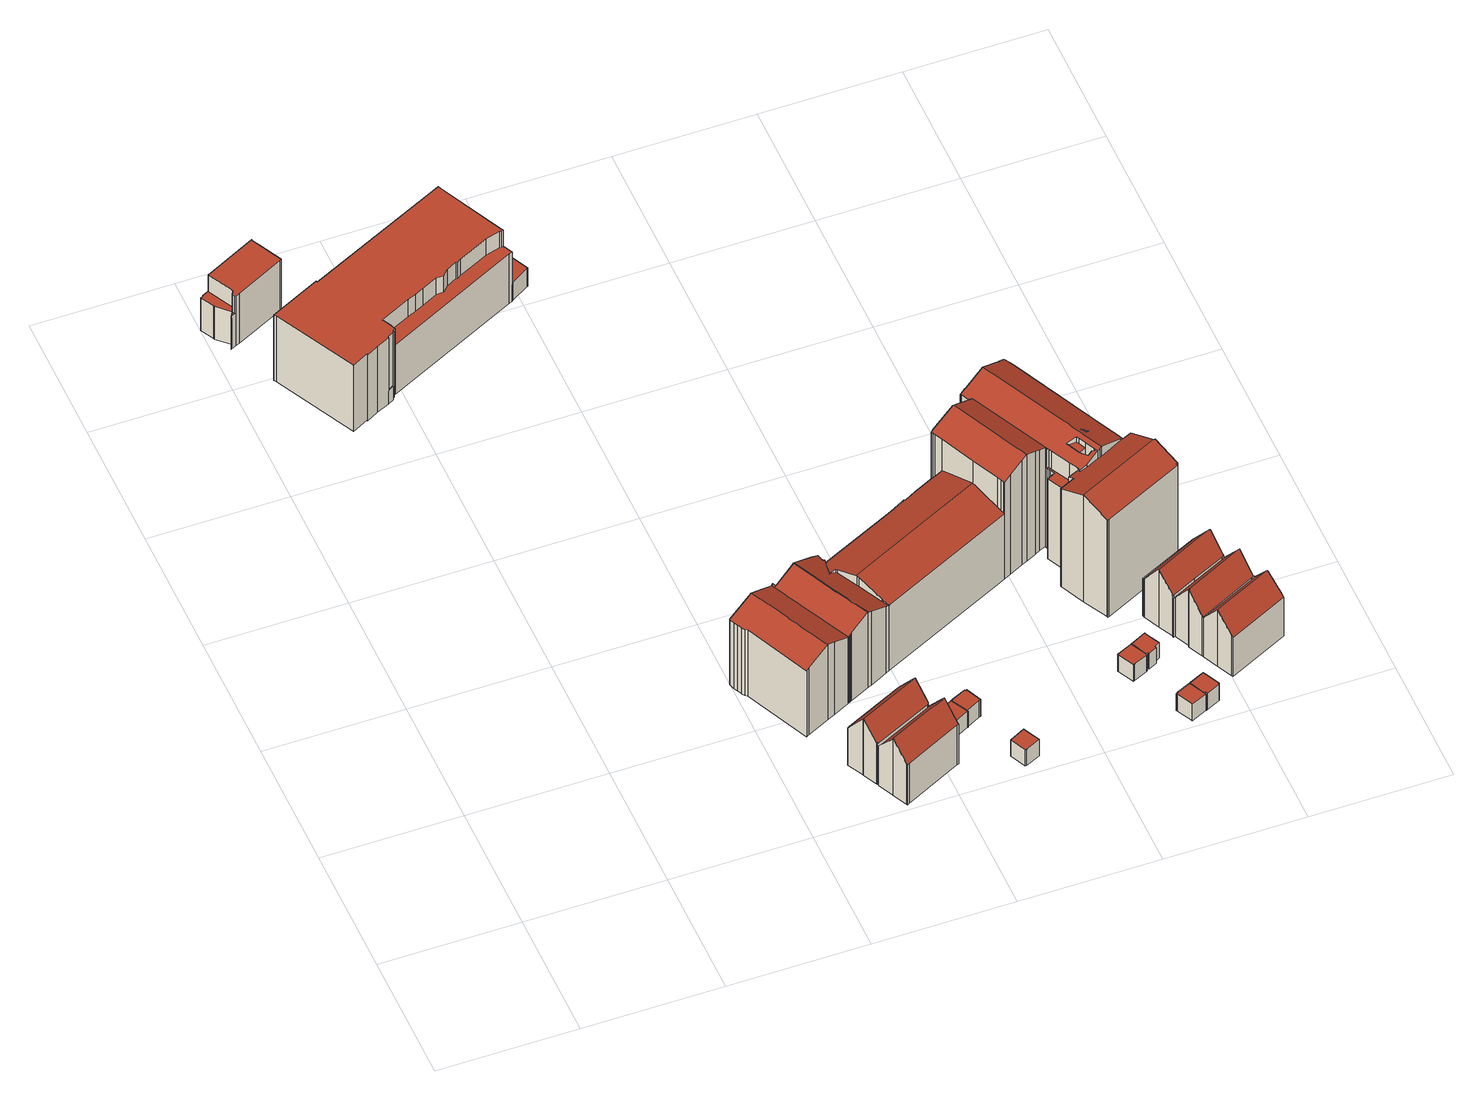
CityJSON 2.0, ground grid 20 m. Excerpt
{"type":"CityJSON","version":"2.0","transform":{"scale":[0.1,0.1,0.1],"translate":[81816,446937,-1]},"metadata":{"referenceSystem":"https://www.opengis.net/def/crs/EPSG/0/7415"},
"CityObjects":{
"building1":{"type":"Building","attributes":{"dak_type":"multiple horizontal","data_area":45.28,"data_coverage":0.926,"geconstateerd":false,"gid":17149650,"h_dak_50p":8.82,"h_dak_70p":8.84,"h_dak_max":9.07,"h_dak_min":5.62,"h_maaiveld":-0.366,"kas_warenhuis":false,"lod11_replace":false,"ondergronds_type":"above ground","oorspronkelijkbouwjaar":2010,"pw_actueel":"yes","pw_bron":"ahn3","reconstructie_methode":"tudelft3d-geoflow","reconstruction_skipped":false,"rmse_lod12":0.875,"rmse_lod13":0.186,"rmse_lod22":0.194,"rn":1,"status":"Pand in gebruik","t_run":85.98,"val3dity_codes_lod12":"[]","val3dity_codes_lod13":"[]","val3dity_codes_lod22":"[]"},"children":["building1-1"]},
"building1-1":{"type":"BuildingPart","parents":["building1"],"geometry":[{"type":"Solid","lod":"2.2","boundaries":[[[[0,1,2,3,4,5,6,7,8,9,10,11,12,13,14,15,16,17]],[[18,15,14,19]],[[20,12,11,21]],[[22,0,17,23]],[[24,25,10,9,26]],[[27,28,29,30]],[[31,2,1,32]],[[23,17,16,33]],[[19,14,13,28]],[[34,35,28,27]],[[36,31,35,34]],[[30,29,25,24]],[[37,8,7,38]],[[26,9,8,37]],[[28,13,12,20]],[[21,11,10,25]],[[38,7,6,39]],[[40,4,3,41]],[[33,16,15,18]],[[41,3,2,31,36]],[[32,1,0,22]],[[42,5,4,40]],[[39,6,5,42]],[[21,25,29,28,20]],[[33,18,19,28,35,31,32,22,23]],[[39,42,40,41,36,34,27,30,24,26,37,38]]]],"semantics":{"surfaces":[{"type":"GroundSurface"},{"type":"WallSurface","on_footprint_edge":true},{"type":"WallSurface","on_footprint_edge":false},{"type":"RoofSurface"}],"values":[[0,1,1,1,1,2,1,1,1,2,2,2,1,1,1,1,1,1,1,1,1,1,1,3,3,3]]}}]},
"building2":{"type":"Building","attributes":{"dak_type":"multiple horizontal","data_area":372.86,"data_coverage":0.94,"geconstateerd":false,"gid":17149657,"h_dak_50p":11.65,"h_dak_70p":11.7,"h_dak_max":12.06,"h_dak_min":2.38,"h_maaiveld":-0.585,"kas_warenhuis":false,"lod11_replace":false,"ondergronds_type":"above ground","oorspronkelijkbouwjaar":2010,"pw_actueel":"yes","pw_bron":"ahn3","reconstructie_methode":"tudelft3d-geoflow","reconstruction_skipped":false,"rmse_lod12":1.4,"rmse_lod13":1.02,"rmse_lod22":1.02,"rn":1,"status":"Pand in gebruik","t_run":513.37,"val3dity_codes_lod12":"[]","val3dity_codes_lod13":"[]","val3dity_codes_lod22":"[]"},"children":["building2-1"]},
"building2-1":{"type":"BuildingPart","parents":["building2"],"geometry":[{"type":"Solid","lod":"2.2","boundaries":[[[[43,44,45,46,47,48,49,50,51,52,53,54,55,56,57,58,59,60,61,62,63,64]],[[65,43,64,66]],[[67,49,48,68]],[[69,67,70,71]],[[72,55,54,73]],[[68,48,47,74]],[[71,70,74,75]],[[76,46,45,77]],[[75,74,47,46,76]],[[78,51,50,79]],[[80,52,51,78]],[[81,58,57,82]],[[73,54,53,83]],[[77,45,44,84,85]],[[85,84,86,87]],[[82,57,56,88]],[[83,53,52,80]],[[88,56,55,72]],[[89,90,91,92]],[[93,94,95,96]],[[97,98,99,100]],[[101,102,98,97]],[[103,59,58,81]],[[104,60,59,103]],[[66,64,63,105]],[[106,107,108,109]],[[79,50,49,67,69]],[[92,91,107,106]],[[110,111,90,89]],[[109,108,102,101]],[[100,99,112,113]],[[87,86,114,115]],[[96,95,116,117]],[[105,63,62,116]],[[118,61,60,104]],[[117,116,62,61,118]],[[119,120,94,93]],[[115,114,111,110]],[[84,44,43,65]],[[113,112,120,119]],[[74,70,67,68]],[[115,110,89,92,106,109,101,97,100,113,119,93,96,117,118,104,103,81,82,88,72,73,83,80,78,79,69,71,75,76,77,85,87]],[[84,65,66,105,116,95,94,120,112,99,98,102,108,107,91,90,111,114,86]]]],"semantics":{"surfaces":[{"type":"GroundSurface"},{"type":"WallSurface","on_footprint_edge":true},{"type":"WallSurface","on_footprint_edge":false},{"type":"RoofSurface"}],"values":[[0,1,1,2,1,1,2,1,1,1,1,1,1,1,2,1,1,1,2,2,2,2,1,1,1,2,1,2,2,2,2,2,2,1,1,1,2,2,1,2,3,3,3]]}}]},
"building3":{"type":"Building","attributes":{"dak_type":"slanted","data_area":44.15,"data_coverage":0.885,"geconstateerd":false,"gid":17149643,"h_dak_50p":8.5,"h_dak_70p":9.18,"h_dak_max":10.32,"h_dak_min":6.59,"h_maaiveld":-0.397,"kas_warenhuis":false,"lod11_replace":false,"ondergronds_type":"above ground","oorspronkelijkbouwjaar":2010,"pw_actueel":"yes","pw_bron":"ahn3","reconstructie_methode":"tudelft3d-geoflow","reconstruction_skipped":false,"rmse_lod12":1.2,"rmse_lod13":1.16,"rmse_lod22":0.0208,"rn":1,"status":"Pand in gebruik","t_run":74.18,"val3dity_codes_lod12":"[]","val3dity_codes_lod13":"[]","val3dity_codes_lod22":"[]"},"children":["building3-1"]},
"building3-1":{"type":"BuildingPart","parents":["building3"],"geometry":[{"type":"Solid","lod":"2.2","boundaries":[[[[121,122,123,124,125,126,127,128,129,130,131,132,133,134,135]],[[136,129,128,137]],[[138,126,125,139]],[[140,132,131,141]],[[142,135,134,143]],[[143,134,133,144]],[[144,133,132,140]],[[145,130,129,136]],[[137,128,127,146]],[[139,125,147]],[[141,131,130,145]],[[147,125,124,148]],[[149,121,135,142]],[[148,124,123,150]],[[146,127,126,138]],[[150,123,122,151]],[[151,122,121,149]],[[149,142,143,144,140,141,145,152,153,148,150,151]],[[146,138,139,147,148,153,152,145,136,137]]]],"semantics":{"surfaces":[{"type":"GroundSurface"},{"type":"WallSurface","on_footprint_edge":true},{"type":"RoofSurface"}],"values":[[0,1,1,1,1,1,1,1,1,1,1,1,1,1,1,1,1,2,2]]}}]},
"building4":{"type":"Building","attributes":{"dak_type":"slanted","data_area":42.32,"data_coverage":0.848,"geconstateerd":false,"gid":17149642,"h_dak_50p":8.55,"h_dak_70p":9.19,"h_dak_max":10.25,"h_dak_min":6.33,"h_maaiveld":-0.397,"kas_warenhuis":false,"lod11_replace":false,"ondergronds_type":"above ground","oorspronkelijkbouwjaar":2010,"pw_actueel":"yes","pw_bron":"ahn3","reconstructie_methode":"tudelft3d-geoflow","reconstruction_skipped":false,"rmse_lod12":1.16,"rmse_lod13":1.24,"rmse_lod22":0.0292,"rn":1,"status":"Pand in gebruik","t_run":79.23,"val3dity_codes_lod12":"[]","val3dity_codes_lod13":"[]","val3dity_codes_lod22":"[]"},"children":["building4-1"]},
"building4-1":{"type":"BuildingPart","parents":["building4"],"geometry":[{"type":"Solid","lod":"2.2","boundaries":[[[[154,155,156,157,158,159,160,161,162,163,164,125,165,166,167]],[[168,164,163,169]],[[170,161,160,171]],[[172,157,156,173]],[[174,154,167,175]],[[175,167,166,176]],[[177,158,157,172]],[[178,159,158,177]],[[171,160,159,178]],[[169,163,162,179]],[[179,162,161,170]],[[176,166,165,180]],[[180,165,125,181]],[[181,125,164,168]],[[173,156,155,182]],[[182,155,154,174]],[[183,184,185,176,180,181,168,169,179,170,171,178,186]],[[173,182,174,175,176,185,184,183,186,178,177,172]]]],"semantics":{"surfaces":[{"type":"GroundSurface"},{"type":"WallSurface","on_footprint_edge":true},{"type":"RoofSurface"}],"values":[[0,1,1,1,1,1,1,1,1,1,1,1,1,1,1,1,2,2]]}}]},
"building5":{"type":"Building","attributes":{"dak_type":"horizontal","data_area":5.92,"data_coverage":0.805,"geconstateerd":false,"gid":17149628,"h_dak_50p":2.5,"h_dak_70p":2.51,"h_dak_max":2.63,"h_dak_min":2.45,"h_maaiveld":-0.455,"kas_warenhuis":false,"lod11_replace":false,"ondergronds_type":"above ground","oorspronkelijkbouwjaar":2010,"pw_actueel":"yes","pw_bron":"ahn3","reconstructie_methode":"tudelft3d-geoflow","reconstruction_skipped":false,"rmse_lod12":0.0499,"rmse_lod13":0.0489,"rmse_lod22":0.0476,"rn":1,"status":"Pand in gebruik","t_run":38.39,"val3dity_codes_lod12":"[]","val3dity_codes_lod13":"[]","val3dity_codes_lod22":"[]"},"children":["building5-1"]},
"building5-1":{"type":"BuildingPart","parents":["building5"],"geometry":[{"type":"Solid","lod":"2.2","boundaries":[[[[187,188,189,190,191,192,193,194,195,196]],[[197,193,192,198]],[[199,188,187,200]],[[200,187,196,201]],[[202,190,189,203]],[[204,194,193,197]],[[198,192,191,205]],[[203,189,188,199]],[[205,191,190,202]],[[201,196,195,206]],[[206,195,194,204]],[[201,206,204,197,198,205,202,203,199,200]]]],"semantics":{"surfaces":[{"type":"GroundSurface"},{"type":"WallSurface","on_footprint_edge":true},{"type":"RoofSurface"}],"values":[[0,1,1,1,1,1,1,1,1,1,1,2]]}}]},
"building6":{"type":"Building","attributes":{"dak_type":"horizontal","data_area":5.81,"data_coverage":0.832,"geconstateerd":false,"gid":17149629,"h_dak_50p":2.54,"h_dak_70p":2.55,"h_dak_max":2.66,"h_dak_min":2.5,"h_maaiveld":-0.459,"kas_warenhuis":false,"lod11_replace":false,"ondergronds_type":"above ground","oorspronkelijkbouwjaar":2010,"pw_actueel":"yes","pw_bron":"ahn3","reconstructie_methode":"tudelft3d-geoflow","reconstruction_skipped":false,"rmse_lod12":0.0379,"rmse_lod13":0.0386,"rmse_lod22":0.0333,"rn":1,"status":"Pand in gebruik","t_run":33.6,"val3dity_codes_lod12":"[]","val3dity_codes_lod13":"[]","val3dity_codes_lod22":"[]"},"children":["building6-1"]},
"building6-1":{"type":"BuildingPart","parents":["building6"],"geometry":[{"type":"Solid","lod":"2.2","boundaries":[[[[207,208,209,210,190,211,212,213,214,215]],[[202,190,210,216]],[[217,208,207,218]],[[219,214,213,220]],[[221,215,214,219]],[[222,209,208,217]],[[218,207,215,221]],[[216,210,209,222]],[[220,213,212,223]],[[224,211,190,202]],[[223,212,211,224]],[[223,224,202,216,222,217,218,221,219,220]]]],"semantics":{"surfaces":[{"type":"GroundSurface"},{"type":"WallSurface","on_footprint_edge":true},{"type":"RoofSurface"}],"values":[[0,1,1,1,1,1,1,1,1,1,1,2]]}}]},
"building7":{"type":"Building","attributes":{"dak_type":"horizontal","data_area":19.47,"data_coverage":0.905,"geconstateerd":false,"gid":17149658,"h_dak_50p":2.69,"h_dak_70p":2.71,"h_dak_max":2.8,"h_dak_min":2.5,"h_maaiveld":-0.591,"kas_warenhuis":false,"lod11_replace":false,"ondergronds_type":"above ground","oorspronkelijkbouwjaar":2010,"pw_actueel":"yes","pw_bron":"ahn3","reconstructie_methode":"tudelft3d-geoflow","reconstruction_skipped":false,"rmse_lod12":0.0438,"rmse_lod13":0.0425,"rmse_lod22":0.026,"rn":1,"status":"Pand in gebruik","t_run":41.93,"val3dity_codes_lod12":"[]","val3dity_codes_lod13":"[]","val3dity_codes_lod22":"[]"},"children":["building7-1"]},
"building7-1":{"type":"BuildingPart","parents":["building7"],"geometry":[{"type":"Solid","lod":"2.2","boundaries":[[[[225,64,226,227,228,229,230,231]],[[232,227,226,233]],[[233,226,64,234]],[[234,64,225,235]],[[236,230,229,237]],[[238,231,230,236]],[[239,228,227,232]],[[235,225,231,238]],[[237,229,228,239]],[[234,235,238,236,237,239,232,233]]]],"semantics":{"surfaces":[{"type":"GroundSurface"},{"type":"WallSurface","on_footprint_edge":true},{"type":"RoofSurface"}],"values":[[0,1,1,1,1,1,1,1,1,2]]}}]},
"building8":{"type":"Building","attributes":{"dak_type":"horizontal","data_area":6.25,"data_coverage":0.956,"geconstateerd":false,"gid":17149626,"h_dak_50p":2.54,"h_dak_70p":2.55,"h_dak_max":2.64,"h_dak_min":2.51,"h_maaiveld":-0.469,"kas_warenhuis":false,"lod11_replace":false,"ondergronds_type":"above ground","oorspronkelijkbouwjaar":2010,"pw_actueel":"yes","pw_bron":"ahn3","reconstructie_methode":"tudelft3d-geoflow","reconstruction_skipped":false,"rmse_lod12":0.0437,"rmse_lod13":0.0446,"rmse_lod22":0.0417,"rn":1,"status":"Pand in gebruik","t_run":36.02,"val3dity_codes_lod12":"[]","val3dity_codes_lod13":"[]","val3dity_codes_lod22":"[]"},"children":["building8-1"]},
"building8-1":{"type":"BuildingPart","parents":["building8"],"geometry":[{"type":"Solid","lod":"2.2","boundaries":[[[[240,241,242,243,244,245]],[[246,245,244,247]],[[247,244,243,248]],[[249,240,245,246]],[[248,243,242,250]],[[251,241,240,249]],[[250,242,241,251]],[[249,246,247,248,250,251]]]],"semantics":{"surfaces":[{"type":"GroundSurface"},{"type":"WallSurface","on_footprint_edge":true},{"type":"RoofSurface"}],"values":[[0,1,1,1,1,1,1,2]]}}]},
"building9":{"type":"Building","attributes":{"dak_type":"slanted","data_area":789.04,"data_coverage":0.914,"geconstateerd":false,"gid":17147844,"h_dak_50p":13.52,"h_dak_70p":18.28,"h_dak_max":19.67,"h_dak_min":2.66,"h_maaiveld":-0.385,"kas_warenhuis":false,"lod11_replace":false,"ondergronds_type":"above ground","oorspronkelijkbouwjaar":2010,"pw_actueel":"yes","pw_bron":"ahn3","reconstructie_methode":"tudelft3d-geoflow","reconstruction_skipped":false,"rmse_lod12":4.74,"rmse_lod13":2.04,"rmse_lod22":1.84,"rn":1,"status":"Pand in gebruik","t_run":1276.26,"val3dity_codes_lod12":"[]","val3dity_codes_lod13":"[]","val3dity_codes_lod22":"[]"},"children":["building9-1"]},
"building9-1":{"type":"BuildingPart","parents":["building9"],"geometry":[{"type":"Solid","lod":"2.2","boundaries":[[[[252,253,254,255,256,257,258,259,260,261,262,263,264,265,266,267,268,269,270,271,272,273,274,275,276,277,278,279,280,281,282,283,284,285,286,287,288,289,290,291,292,293,294,295,296,297,298,299,300,301,302,303,304,305,306,307,308,309,310,311,312,313,314,315,316,317,318,319,320,321,322,323,324,325,326,327,328,329,330,331,332,333,334,335,336,337]],[[338,306,305,339]],[[340,341,333,332,342]],[[343,321,320,344]],[[344,320,319,345]],[[346,283,282,347,348]],[[349,294,293,350]],[[351,295,294,349]],[[352,276,275,353,354]],[[355,270,269,356]],[[357,313,312,358]],[[359,272,271,360]],[[361,290,289,362]],[[363,364,365,366,367]],[[368,288,287,369]],[[370,371,286,285,372]],[[369,287,286,371]],[[371,370,373]],[[374,297,296,375]],[[376,377,378,379]],[[380,300,299,381]],[[382,298,297,374]],[[348,347,383,384]],[[385,257,256,386]],[[339,305,304,387]],[[388,389,390,391]],[[392,393,394,395]],[[396,284,283,346]],[[397,258,257,385]],[[398,265,264,399]],[[400,262,261,401]],[[381,299,298,382]],[[402,403,404,405]],[[347,282,281,406]],[[407,253,252,408]],[[409,410,411,412]],[[413,414,415,393,392]],[[393,415,416,417]],[[384,383,414,413]],[[418,419,318,317,420]],[[421,422,423,424]],[[425,426,422,421]],[[427,330,329,428]],[[429,334,333,341]],[[430,431,341,340]],[[362,289,288,368]],[[372,285,284,396]],[[395,394,432,433]],[[434,435,436,437]],[[438,335,334,429]],[[360,271,270,355]],[[439,274,273,440]],[[440,273,272,359]],[[441,442,443,444]],[[354,353,445,446]],[[412,411,447,448]],[[449,279,278,450]],[[417,416,451,452]],[[350,293,292,453]],[[453,292,291,454]],[[455,337,336,456]],[[353,275,274,439]],[[444,443,457,458]],[[458,457,277,276,352]],[[459,314,313,357]],[[358,312,311,460]],[[460,311,310,461]],[[461,310,309,462]],[[463,307,306,338]],[[464,308,307,463]],[[462,309,308,464]],[[356,269,268,465]],[[466,267,266,467]],[[465,268,267,466]],[[467,266,265,398]],[[468,263,262,400]],[[452,451,469,470]],[[471,472,473]],[[401,261,260,474]],[[386,256,255,475]],[[475,255,254,476]],[[476,254,253,407]],[[477,455,478,479]],[[480,481,377,376]],[[379,378,429]],[[433,432,482,483]],[[342,332,331,484]],[[484,331,330,427]],[[450,278,277,457]],[[474,260,259,485]],[[486,316,315,487]],[[420,317,316,486]],[[487,315,314,459]],[[488,489,490,491]],[[492,493,365,364]],[[494,495,493,492,496]],[[497,498,499,500]],[[500,499,501]],[[387,304,303,502]],[[503,504,505,506]],[[507,508,472,471]],[[509,510,481,480]],[[479,478,511]],[[437,436,419,418]],[[345,319,318,419]],[[512,513,514,515,516]],[[516,515,517,518]],[[518,517,489,488]],[[519,520,521,522]],[[367,366,520,519]],[[523,302,301,524]],[[502,303,302,523]],[[483,482,431,430]],[[408,252,337,455,477]],[[485,259,258,397]],[[525,322,321,343]],[[526,323,322,525]],[[527,324,323,526]],[[528,325,324,527]],[[529,328,327,530]],[[530,327,326,531,532]],[[524,301,300,380]],[[531,326,325,528]],[[533,534,535,536]],[[532,531,534,533]],[[537,538,539,540]],[[448,447,442,441]],[[541,409,542]],[[506,505,410,409,541]],[[391,390,426,425]],[[543,544,389,388]],[[542,545,546]],[[399,264,263,468]],[[446,445,544,543]],[[547,548,403,402]],[[546,545,548,547]],[[549,550,508,507]],[[551,280,279,449]],[[552,553,364,363]],[[554,555,553,552]],[[556,557,555,554]],[[424,423,550,549]],[[406,281,280,551]],[[558,559,504,503]],[[560,561,559,558]],[[470,469,561,560]],[[375,296,295,351]],[[562,563,557,556]],[[491,490,564,565]],[[565,564,498,497]],[[566,567,538,537]],[[515,514,435,434]],[[428,329,328,529]],[[456,336,335,438]],[[540,539,567,566]],[[454,291,290,361]],[[405,404,510,509]],[[496,492,563,562]],[[568,569,495,494]],[[522,521,569,568]],[[536,535,513,512]],[[570,459,357,358,460,461,462,464,463,338]],[[490,489,517,515,434,437,418,420,486,487,459,570,338,339,387,502,501,499,498,564]],[[503,506,541,542,546,547,402,405,571,394,393,417,452,470,560,558]],[[572,573,574,575,396,346,348,384,413,392,395,433,483,430,340,342,484,427,576]],[[535,534,531,528,527,526,525,343,344,345,419,436,435,514,513]],[[577,578,579,580,581,582,583,584,585,586,587,588,589,590,397,385,386,591,592,593,594,595,596,597,598,599,600,601,602,603,604,605,606,607,360,355,356]],[[594,593,592,591,386,475,476,407,408,477,479,511,608,473,472,508,550,423,422,426,390,389,544,445,353,439,440,359,360,607,606,605,604,603,602,601,600,599,598,597,596,595]],[[375,351,349,350,609,610,611,612,613,614,615,616,617,618,619,497,500,501,502,523,524,380,381,382,374],[537,540,566]],[[406,551,449,450,457,443,442,447,411,410,505,504,559,561,469,451,416,415,414,383,347]],[[481,510,404,403,548,545,542,409,412,448,441,444,458,352,354,446,543,388,391,425,421,424,549,507,471,473,608,511,478,455,456,438,429,378,377]],[[567,539,538]],[[572,576,427,428,529,530,532,533,620,373,370,372,396,575,574,573]],[[350,453,454,361,362,368,369,371,373,620,533,536,512,516,518,488,491,565,497,619,618,617,616,615,614,613,612,611,610,609],[562,556,554,552,363,367,519,522,568,494,496]],[[405,509,480,376,379,429,341,431,482,432,394,571]],[[563,492,364,553,555,557]],[[493,495,569,521,520,366,365]],[[580,579,578,577,356,465,466,467,398,399,468,400,401,474,485,397,590,589,588,587,586,585,584,583,582,581]]]],"semantics":{"surfaces":[{"type":"GroundSurface"},{"type":"WallSurface","on_footprint_edge":true},{"type":"WallSurface","on_footprint_edge":false},{"type":"RoofSurface"}],"values":[[0,1,1,1,1,1,1,1,1,1,1,1,1,2,1,1,1,2,1,2,1,1,2,1,1,2,2,1,1,1,1,1,2,1,1,2,2,2,2,1,2,2,1,1,2,1,1,2,2,1,1,1,1,2,2,2,1,2,1,1,1,1,2,1,1,1,1,1,1,1,1,1,1,1,1,1,2,2,1,1,1,1,2,2,2,2,1,1,1,1,1,1,1,2,2,2,2,2,1,2,2,2,2,2,1,2,2,2,2,2,1,1,2,1,1,1,1,1,1,1,1,1,1,2,2,2,2,2,2,2,2,2,1,2,2,2,2,1,2,2,2,2,1,2,2,2,1,2,2,2,2,2,1,1,2,1,2,2,2,2,2,3,3,3,3,3,3,3,3,3,3,3,3,3,3,3,3,3]]}}]},
"building10":{"type":"Building","attributes":{"dak_type":"horizontal","data_area":6.26,"data_coverage":0.851,"geconstateerd":false,"gid":17149630,"h_dak_50p":2.54,"h_dak_70p":2.57,"h_dak_max":2.64,"h_dak_min":2.51,"h_maaiveld":-0.475,"kas_warenhuis":false,"lod11_replace":false,"ondergronds_type":"above ground","oorspronkelijkbouwjaar":2010,"pw_actueel":"yes","pw_bron":"ahn3","reconstructie_methode":"tudelft3d-geoflow","reconstruction_skipped":false,"rmse_lod12":0.0359,"rmse_lod13":0.0385,"rmse_lod22":0.0319,"rn":1,"status":"Pand in gebruik","t_run":42.63,"val3dity_codes_lod12":"[]","val3dity_codes_lod13":"[]","val3dity_codes_lod22":"[]"},"children":["building10-1"]},
"building10-1":{"type":"BuildingPart","parents":["building10"],"geometry":[{"type":"Solid","lod":"2.2","boundaries":[[[[621,622,623,624,625,626,627,628,629,630]],[[631,623,622,632]],[[633,627,626,634]],[[635,628,627,633]],[[636,630,629,637]],[[637,629,628,635]],[[638,624,623,631]],[[639,625,624,638]],[[634,626,625,639]],[[632,622,621,640]],[[640,621,630,636]],[[639,638,631,632,640,636,637,635,633,634]]]],"semantics":{"surfaces":[{"type":"GroundSurface"},{"type":"WallSurface","on_footprint_edge":true},{"type":"RoofSurface"}],"values":[[0,1,1,1,1,1,1,1,1,1,1,2]]}}]},
"building11":{"type":"Building","attributes":{"dak_type":"horizontal","data_area":6.15,"data_coverage":0.834,"geconstateerd":false,"gid":17149632,"h_dak_50p":2.54,"h_dak_70p":2.55,"h_dak_max":2.65,"h_dak_min":2.5,"h_maaiveld":-0.475,"kas_warenhuis":false,"lod11_replace":false,"ondergronds_type":"above ground","oorspronkelijkbouwjaar":2010,"pw_actueel":"yes","pw_bron":"ahn3","reconstructie_methode":"tudelft3d-geoflow","reconstruction_skipped":false,"rmse_lod12":0.0345,"rmse_lod13":0.0354,"rmse_lod22":0.0313,"rn":1,"status":"Pand in gebruik","t_run":38.23,"val3dity_codes_lod12":"[]","val3dity_codes_lod13":"[]","val3dity_codes_lod22":"[]"},"children":["building11-1"]},
"building11-1":{"type":"BuildingPart","parents":["building11"],"geometry":[{"type":"Solid","lod":"2.2","boundaries":[[[[641,642,643,644,645,646,647,648,649,650]],[[651,643,642,652]],[[653,644,643,651]],[[654,647,646,655]],[[656,649,648,657]],[[658,641,650,659]],[[652,642,641,658]],[[659,650,649,656]],[[655,646,645,660]],[[657,648,647,654]],[[660,645,644,653]],[[653,651,652,658,659,656,657,654,655,660]]]],"semantics":{"surfaces":[{"type":"GroundSurface"},{"type":"WallSurface","on_footprint_edge":true},{"type":"RoofSurface"}],"values":[[0,1,1,1,1,1,1,1,1,1,1,2]]}}]},
"building12":{"type":"Building","attributes":{"dak_type":"horizontal","data_area":5.42,"data_coverage":0.773,"geconstateerd":false,"gid":17149631,"h_dak_50p":2.49,"h_dak_70p":2.5,"h_dak_max":2.62,"h_dak_min":2.46,"h_maaiveld":-0.445,"kas_warenhuis":false,"lod11_replace":false,"ondergronds_type":"above ground","oorspronkelijkbouwjaar":2010,"pw_actueel":"yes","pw_bron":"ahn3","reconstructie_methode":"tudelft3d-geoflow","reconstruction_skipped":false,"rmse_lod12":0.0316,"rmse_lod13":0.0321,"rmse_lod22":0.0294,"rn":1,"status":"Pand in gebruik","t_run":41.54,"val3dity_codes_lod12":"[]","val3dity_codes_lod13":"[]","val3dity_codes_lod22":"[]"},"children":["building12-1"]},
"building12-1":{"type":"BuildingPart","parents":["building12"],"geometry":[{"type":"Solid","lod":"2.2","boundaries":[[[[661,662,663,664,665,666,667,668,669,670,671]],[[672,668,667,673]],[[673,667,666,674]],[[675,661,671,636]],[[636,671,670,676]],[[677,663,662,678]],[[676,670,669,679]],[[679,669,668,672]],[[678,662,661,675]],[[674,666,665,680]],[[680,665,664,681]],[[681,664,663,677]],[[681,677,678,675,636,676,679,672,673,674,680]]]],"semantics":{"surfaces":[{"type":"GroundSurface"},{"type":"WallSurface","on_footprint_edge":true},{"type":"RoofSurface"}],"values":[[0,1,1,1,1,1,1,1,1,1,1,1,2]]}}]},
"building13":{"type":"Building","attributes":{"dak_type":"horizontal","data_area":5.91,"data_coverage":0.814,"geconstateerd":false,"gid":17149633,"h_dak_50p":2.49,"h_dak_70p":2.51,"h_dak_max":2.63,"h_dak_min":2.47,"h_maaiveld":-0.459,"kas_warenhuis":false,"lod11_replace":false,"ondergronds_type":"above ground","oorspronkelijkbouwjaar":2010,"pw_actueel":"yes","pw_bron":"ahn3","reconstructie_methode":"tudelft3d-geoflow","reconstruction_skipped":false,"rmse_lod12":0.0456,"rmse_lod13":0.0451,"rmse_lod22":0.0461,"rn":1,"status":"Pand in gebruik","t_run":35.88,"val3dity_codes_lod12":"[]","val3dity_codes_lod13":"[]","val3dity_codes_lod22":"[]"},"children":["building13-1"]},
"building13-1":{"type":"BuildingPart","parents":["building13"],"geometry":[{"type":"Solid","lod":"2.2","boundaries":[[[[682,683,684,685,686,687,688,689,690,691,642]],[[692,691,690,693]],[[694,683,682,695]],[[696,684,683,694]],[[652,642,691,692]],[[697,685,684,696]],[[698,686,685,697]],[[699,687,686,698]],[[700,688,687,699]],[[695,682,642,652]],[[701,689,688,700]],[[693,690,689,701]],[[699,698,697,696,694,695,652,692,693,701,700]]]],"semantics":{"surfaces":[{"type":"GroundSurface"},{"type":"WallSurface","on_footprint_edge":true},{"type":"RoofSurface"}],"values":[[0,1,1,1,1,1,1,1,1,1,1,1,2]]}}]},
"building14":{"type":"Building","attributes":{"dak_type":"slanted","data_area":43.95,"data_coverage":0.875,"geconstateerd":false,"gid":17149649,"h_dak_50p":8.51,"h_dak_70p":9.17,"h_dak_max":10.21,"h_dak_min":6.52,"h_maaiveld":-0.394,"kas_warenhuis":false,"lod11_replace":false,"ondergronds_type":"above ground","oorspronkelijkbouwjaar":2010,"pw_actueel":"yes","pw_bron":"ahn3","reconstructie_methode":"tudelft3d-geoflow","reconstruction_skipped":false,"rmse_lod12":1.21,"rmse_lod13":1.16,"rmse_lod22":0.0173,"rn":1,"status":"Pand in gebruik","t_run":76.81,"val3dity_codes_lod12":"[]","val3dity_codes_lod13":"[]","val3dity_codes_lod22":"[]"},"children":["building14-1"]},
"building14-1":{"type":"BuildingPart","parents":["building14"],"geometry":[{"type":"Solid","lod":"2.2","boundaries":[[[[702,703,704,705,706,707,708,709,710,711,712,713,714,715,716,717,718]],[[719,713,712,720]],[[721,717,716,722]],[[723,710,709,724]],[[725,711,710,723]],[[726,708,707,727]],[[724,709,708,726]],[[720,712,711,725]],[[727,707,706,728]],[[729,703,702,730]],[[728,706,705,731]],[[730,702,718,732]],[[733,714,713,719]],[[734,715,714,733]],[[722,716,715,734]],[[731,705,704,735]],[[735,704,703,729]],[[732,718,717,721]],[[728,731,736,737,719,720,725,723,724,726,727]],[[737,736,731,735,729,730,732,721,722,734,733,719]]]],"semantics":{"surfaces":[{"type":"GroundSurface"},{"type":"WallSurface","on_footprint_edge":true},{"type":"RoofSurface"}],"values":[[0,1,1,1,1,1,1,1,1,1,1,1,1,1,1,1,1,1,2,2]]}}]},
"building15":{"type":"Building","attributes":{"dak_type":"slanted","data_area":43.35,"data_coverage":0.874,"geconstateerd":false,"gid":17149648,"h_dak_50p":8.57,"h_dak_70p":9.21,"h_dak_max":10.22,"h_dak_min":6.85,"h_maaiveld":-0.394,"kas_warenhuis":false,"lod11_replace":false,"ondergronds_type":"above ground","oorspronkelijkbouwjaar":2010,"pw_actueel":"yes","pw_bron":"ahn3","reconstructie_methode":"tudelft3d-geoflow","reconstruction_skipped":false,"rmse_lod12":1.19,"rmse_lod13":1.17,"rmse_lod22":0.0228,"rn":1,"status":"Pand in gebruik","t_run":74.85,"val3dity_codes_lod12":"[]","val3dity_codes_lod13":"[]","val3dity_codes_lod22":"[]"},"children":["building15-1"]},
"building15-1":{"type":"BuildingPart","parents":["building15"],"geometry":[{"type":"Solid","lod":"2.2","boundaries":[[[[738,739,740,741,742,743,744,703,702,716,745,746,747,748,749]],[[750,745,716,751]],[[752,703,744,753]],[[751,716,702,754]],[[755,747,746,756]],[[753,744,743,757]],[[757,743,742,758]],[[756,746,745,750]],[[759,741,740,760]],[[760,740,739,761]],[[762,749,748,763]],[[764,738,749,762]],[[763,748,747,755]],[[754,702,703,752]],[[758,742,741,759]],[[761,739,738,764]],[[756,750,751,754,752,753,757,758,765]],[[761,764,762,763,755,756,765,758,759,760]]]],"semantics":{"surfaces":[{"type":"GroundSurface"},{"type":"WallSurface","on_footprint_edge":true},{"type":"RoofSurface"}],"values":[[0,1,1,1,1,1,1,1,1,1,1,1,1,1,1,1,2,2]]}}]},
"building16":{"type":"Building","attributes":{"dak_type":"slanted","data_area":41.53,"data_coverage":0.842,"geconstateerd":false,"gid":17149647,"h_dak_50p":8.49,"h_dak_70p":9.17,"h_dak_max":10.21,"h_dak_min":6.85,"h_maaiveld":-0.398,"kas_warenhuis":false,"lod11_replace":false,"ondergronds_type":"above ground","oorspronkelijkbouwjaar":2010,"pw_actueel":"yes","pw_bron":"ahn3","reconstructie_methode":"tudelft3d-geoflow","reconstruction_skipped":false,"rmse_lod12":1.16,"rmse_lod13":1.2,"rmse_lod22":0.0196,"rn":1,"status":"Pand in gebruik","t_run":71.82,"val3dity_codes_lod12":"[]","val3dity_codes_lod13":"[]","val3dity_codes_lod22":"[]"},"children":["building16-1"]},
"building16-1":{"type":"BuildingPart","parents":["building16"],"geometry":[{"type":"Solid","lod":"2.2","boundaries":[[[[766,739,767,768,748,769,770,771,772,773,774,775,776]],[[777,774,773,778]],[[779,766,776,780]],[[781,768,767,782]],[[783,748,768,781]],[[784,771,770,785]],[[782,767,739,786]],[[780,776,775,787]],[[786,739,766,779]],[[787,775,774,777]],[[785,770,769,788]],[[789,772,771,784]],[[788,769,748,783]],[[778,773,772,789]],[[785,790,791,779,780,787,777,778,789,784]],[[779,791,790,785,788,783,781,782,786]]]],"semantics":{"surfaces":[{"type":"GroundSurface"},{"type":"WallSurface","on_footprint_edge":true},{"type":"RoofSurface"}],"values":[[0,1,1,1,1,1,1,1,1,1,1,1,1,1,2,2]]}}]}
},
"vertices":[
[4,1113,6],[12,1117,6],[13,1117,6],[87,1153,6],[87,1151,6],[92,1141,6],[109,1107,6],[109,1106,6],[107,1105,6],[37,1071,6],[32,1069,6],[24,1065,6],[26,1068,6],[28,1072,6],[11,1089,6],[10,1091,6],[0,1110,6],[4,1112,6],[10,1091,67],[11,1089,67],[26,1068,67],[24,1065,67],[4,1113,67],[4,1112,67],[32,1069,98],[32,1069,67],[37,1071,98],[28,1072,98],[28,1072,67],[30,1070,67],[30,1070,98],[13,1117,67],[12,1117,67],[0,1110,67],[32,1080,98],[32,1080,67],[13,1117,98],[107,1105,99],[109,1106,99],[109,1107,99],[87,1151,99],[87,1153,99],[92,1141,99],
[384,1010,4],[190,916,4],[186,914,4],[187,912,4],[184,910,4],[184,908,4],[176,904,4],[157,895,4],[140,886,4],[140,888,4],[117,876,4],[57,993,4],[55,996,4],[127,1031,4],[128,1029,4],[328,1125,4],[333,1127,4],[335,1123,4],[379,1031,4],[382,1026,4],[386,1018,4],[389,1012,4],[384,1010,96],[389,1012,96],[176,904,28],[184,908,29],[176,904,127],[176,906,28],[176,906,127],[55,996,127],[57,993,127],[184,910,29],[184,910,127],[187,912,127],[186,914,127],[140,886,127],[157,895,127],[140,888,127],[328,1125,126],[128,1029,127],[117,876,127],[190,916,96],[190,916,127],[187,924,96],[187,924,127],[127,1031,127],[236,962,127],[236,962,96],[248,968,96],[248,968,127],[377,1025,126],[377,1025,96],[379,1025,96],[379,1025,126],[305,996,126],[305,996,96],[307,995,96],[307,995,126],[290,988,126],[290,988,96],[333,1127,126],[335,1123,126],[386,1018,96],[271,979,127],[271,979,96],[282,980,96],[282,980,126],[224,957,127],[224,957,96],[312,999,96],[312,999,126],[181,936,96],[181,936,127],[382,1026,96],[382,1026,126],[379,1031,126],[356,1020,126],[356,1020,96],
[574,142,6],[574,141,6],[584,121,6],[586,117,6],[596,96,6],[594,94,6],[510,54,6],[510,55,6],[509,55,6],[499,75,6],[498,77,6],[487,99,6],[487,100,6],[490,102,6],[571,141,6],[509,55,83],[510,55,83],[594,94,81],[596,96,81],[487,99,76],[498,77,109],[571,141,75],[490,102,75],[487,100,75],[499,75,112],[510,54,82],[596,96,83],[586,117,112],[574,142,75],[584,121,106],[574,141,76],[502,76,112],[583,115,112],
[619,49,6],[616,48,6],[535,8,6],[532,7,6],[531,8,6],[521,29,6],[521,30,6],[510,52,6],[512,52,6],[511,55,6],[596,95,6],[597,94,6],[608,71,6],[618,50,6],[596,95,76],[511,55,76],[510,52,80],[521,30,110],[532,7,80],[535,8,80],[619,49,80],[618,50,82],[608,71,112],[531,8,82],[521,29,112],[512,52,80],[597,94,79],[596,96,76],[616,48,80],[575,55,112],[604,68,112],[605,69,112],[523,30,112],
[619,118,5],[618,119,5],[640,130,5],[641,130,5],[642,128,5],[651,111,5],[654,105,5],[653,105,5],[632,94,5],[630,94,5],[654,105,35],[651,111,35],[618,119,35],[619,118,35],[630,94,35],[641,130,35],[640,130,35],[653,105,35],[642,128,35],[632,94,35],
[673,116,5],[654,106,5],[653,106,5],[642,129,5],[644,132,5],[664,141,5],[665,139,5],[666,140,5],[676,117,5],[642,129,35],[654,106,35],[673,116,36],[666,140,36],[665,139,36],[676,117,36],[653,106,35],[664,141,35],[644,132,35],
[390,1013,4],[360,1071,4],[360,1072,4],[389,1086,4],[390,1087,4],[417,1029,4],[416,1029,4],[360,1072,36],[360,1071,36],[389,1012,37],[390,1013,37],[417,1029,38],[390,1087,37],[416,1029,38],[389,1086,37],
[687,39,5],[708,49,5],[720,25,5],[699,15,5],[697,15,5],[686,38,5],[686,38,35],[697,15,35],[699,15,35],[687,39,35],[720,25,36],[708,49,36],
[532,202,6],[531,201,6],[529,200,6],[528,200,6],[527,199,6],[504,188,6],[493,183,6],[460,167,6],[456,165,6],[413,259,6],[410,261,6],[407,265,6],[407,266,6],[404,272,6],[401,278,6],[399,285,6],[399,286,6],[435,303,6],[456,313,6],[469,319,6],[472,321,6],[473,319,6],[474,316,6],[504,331,6],[534,345,6],[545,350,6],[551,353,6],[553,354,6],[676,414,6],[677,414,6],[738,443,6],[741,445,6],[775,461,6],[801,474,6],[804,475,6],[804,476,6],[798,489,6],[797,491,6],[801,493,6],[805,495,6],[806,495,6],[835,509,6],[862,522,6],[862,521,6],[863,522,6],[870,526,6],[872,527,6],[879,514,6],[880,512,6],[936,395,6],[959,347,6],[961,343,6],[961,342,6],[974,348,6],[991,311,6],[993,311,6],[1010,276,6],[1008,275,6],[1009,273,6],[892,217,6],[890,216,6],[890,218,6],[872,253,6],[855,289,6],[855,290,6],[877,300,6],[873,308,6],[870,314,6],[857,340,6],[859,341,6],[866,345,6],[869,346,6],[866,353,6],[865,354,6],[863,358,6],[862,361,6],[853,357,6],[845,353,6],[831,346,6],[822,342,6],[802,332,6],[793,327,6],[597,233,6],[592,231,6],[566,218,6],[561,216,6],[991,311,205],[974,348,187],[793,327,186],[793,327,128],[802,332,191],[859,341,155],[857,340,155],[870,314,155],[741,445,189],[738,443,96],[738,443,187],[862,522,192],[835,509,205],[862,521,192],[534,345,132],[504,331,146],[504,331,147],[456,313,136],[435,303,146],[890,218,187],[890,216,187],[472,321,131],[469,319,130],[801,493,189],[797,491,187],[909,340,202],[909,340,193],[909,340,155],[915,327,155],[915,327,202],[798,489,187],[804,476,187],[804,475,191],[804,475,187],[801,474,192],[808,477,189],[870,526,188],[863,522,192],[595,236,129],[595,236,128],[596,234,128],[596,234,129],[880,512,187],[879,514,187],[872,527,187],[739,441,96],[739,441,187],[504,188,141],[527,199,130],[961,342,187],[533,271,147],[533,271,146],[533,270,146],[533,270,147],[746,426,187],[746,426,129],[769,377,146],[769,377,187],[775,461,205],[493,183,146],[404,272,128],[407,266,128],[410,261,128],[413,259,129],[556,308,136],[556,308,130],[571,281,129],[571,281,146],[677,414,96],[531,201,132],[532,202,132],[549,332,128],[549,332,96],[550,339,96],[550,339,126],[741,437,187],[741,437,96],[746,426,96],[740,423,96],[740,423,129],[873,308,184],[873,308,155],[877,300,188],[537,264,147],[537,264,146],[537,263,146],[537,263,147],[536,265,147],[536,265,146],[831,346,205],[845,353,198],[597,233,128],[792,329,186],[792,329,129],[787,339,132],[787,339,187],[879,311,184],[879,311,155],[874,308,155],[874,308,184],[592,231,130],[474,316,131],[473,319,131],[548,338,127],[548,338,96],[546,344,96],[546,344,127],[505,330,146],[505,330,147],[549,339,96],[549,339,127],[553,354,96],[551,353,96],[726,417,96],[726,417,129],[806,495,191],[805,495,191],[561,216,146],[566,218,144],[545,350,96],[545,350,126],[872,253,205],[892,217,187],[1009,273,187],[1008,275,188],[993,311,205],[1010,276,188],[399,286,128],[399,285,128],[401,278,128],[407,265,128],[701,405,96],[701,405,129],[543,252,147],[543,252,146],[547,243,146],[456,165,128],[528,200,130],[529,200,131],[561,216,147],[560,218,146],[560,218,147],[591,243,132],[591,243,128],[790,333,130],[790,333,187],[822,342,201],[460,167,130],[855,290,188],[855,289,188],[900,312,193],[900,312,188],[918,321,188],[918,321,202],[897,334,193],[897,334,155],[900,330,196],[900,330,155],[897,334,196],[925,324,205],[925,324,187],[957,341,187],[957,341,189],[960,342,187],[961,343,187],[680,395,129],[680,395,96],[659,384,96],[659,384,129],[542,254,147],[542,254,146],[573,277,145],[573,277,129],[551,236,146],[882,327,188],[882,327,155],[888,315,155],[888,315,184],[888,315,188],[890,310,186],[890,310,188],[917,324,202],[917,324,155],[912,326,155],[912,326,200],[959,347,187],[936,395,187],[866,345,155],[869,346,155],[866,353,155],[865,354,155],[853,357,194],[862,361,190],[863,358,155],[863,358,190],[866,359,188],[866,359,155],[868,355,155],[868,355,188],[913,366,201],[913,366,140],[921,360,137],[921,360,200],[549,332,129],[544,306,135],[521,297,147],[521,297,146],[547,308,134],[547,308,135],[554,310,136],[554,310,130],[540,258,147],[540,258,146],[676,414,96],[904,350,202],[904,350,193],[902,354,202],[902,354,193],[888,353,196],[888,353,193],[682,397,128],[682,397,96],[684,396,129],[684,396,96],[896,336,196],[896,336,193],[921,322,188],[921,322,203],[917,358,202],[917,358,140],[906,323,197],[906,323,155],[873,254,205],[572,282,146],[830,348,205],[828,352,205],[821,366,205],[776,460,205],[830,347,205],[435,302,146],[455,263,146],[460,252,146],[463,246,146],[463,245,146],[464,242,146],[468,234,146],[469,233,146],[469,232,146],[470,231,146],[472,225,146],[474,221,146],[481,208,146],[491,186,146],[527,200,130],[526,202,130],[525,204,130],[525,205,130],[524,206,130],[508,239,130],[504,248,130],[499,258,130],[491,274,130],[487,283,130],[485,288,130],[482,292,130],[481,294,130],[481,296,130],[478,301,130],[473,312,130],[470,318,130],[548,241,146],[835,508,205],[842,495,205],[897,382,205],[899,378,205],[902,371,205],[905,365,205],[910,355,205],[910,354,205],[912,350,205],[916,343,205],[922,330,205],[864,362,188],
[903,113,5],[903,112,5],[902,111,5],[882,102,5],[880,101,5],[868,125,5],[868,126,5],[870,127,5],[890,137,5],[891,137,5],[902,111,35],[903,112,35],[868,126,36],[868,125,36],[870,127,36],[891,137,35],[890,137,35],[882,102,36],[880,101,36],[903,113,35],
[933,45,5],[935,46,5],[936,44,5],[948,20,5],[947,20,5],[924,9,5],[924,10,5],[913,33,5],[912,34,5],[915,36,5],[936,44,35],[935,46,35],[948,20,35],[924,10,36],[924,9,36],[912,34,36],[913,33,36],[933,45,35],[915,36,36],[947,20,35],
[914,149,6],[916,144,6],[919,138,6],[925,126,6],[918,122,6],[918,119,6],[906,113,6],[905,115,6],[902,114,6],[893,134,6],[891,137,6],[905,115,35],[906,113,35],[918,119,35],[914,149,35],[893,134,35],[919,138,35],[916,144,35],[902,114,35],[918,122,35],[925,126,35],
[937,47,5],[958,57,5],[959,55,5],[970,32,5],[969,32,5],[969,30,5],[950,21,5],[948,24,5],[946,23,5],[936,45,5],[936,45,35],[946,23,35],[958,57,35],[937,47,35],[959,55,35],[970,32,35],[969,32,35],[969,30,35],[950,21,35],[948,24,35],
[957,156,6],[955,155,6],[955,157,6],[945,177,6],[934,200,6],[933,202,6],[933,203,6],[1019,244,6],[1018,243,6],[1020,243,6],[1027,228,6],[1031,218,6],[1032,218,6],[1041,198,6],[1042,197,6],[1039,195,6],[992,173,6],[1031,218,113],[1027,228,98],[1039,195,81],[1042,197,81],[1018,243,76],[1019,244,74],[1020,243,76],[933,203,75],[933,202,75],[934,200,77],[955,155,81],[957,156,81],[945,177,113],[992,173,81],[1032,218,113],[1041,198,83],[955,157,83],[946,177,113],[1011,209,113],
[980,109,6],[978,108,6],[977,110,6],[967,130,6],[969,131,6],[958,154,6],[956,153,6],[1042,196,6],[1054,172,6],[1064,150,6],[1065,150,6],[1061,148,6],[1042,196,78],[1042,197,77],[955,155,77],[956,153,79],[957,156,77],[1064,150,80],[1054,172,113],[958,154,79],[969,131,113],[967,130,113],[977,110,82],[978,108,79],[1061,148,80],[1065,150,80],[980,109,79],[1050,171,113],
[989,85,6],[979,108,6],[979,109,6],[1066,148,6],[1073,125,6],[1074,124,6],[1086,105,6],[1087,103,6],[1001,61,6],[1000,65,6],[999,64,6],[1001,61,78],[1087,103,78],[989,85,112],[999,64,82],[979,109,78],[979,108,78],[1065,150,78],[1074,124,111],[1073,125,112],[978,108,78],[1000,65,82],[1066,148,81],[1086,105,82],[996,88,112],[990,85,112]
]}
